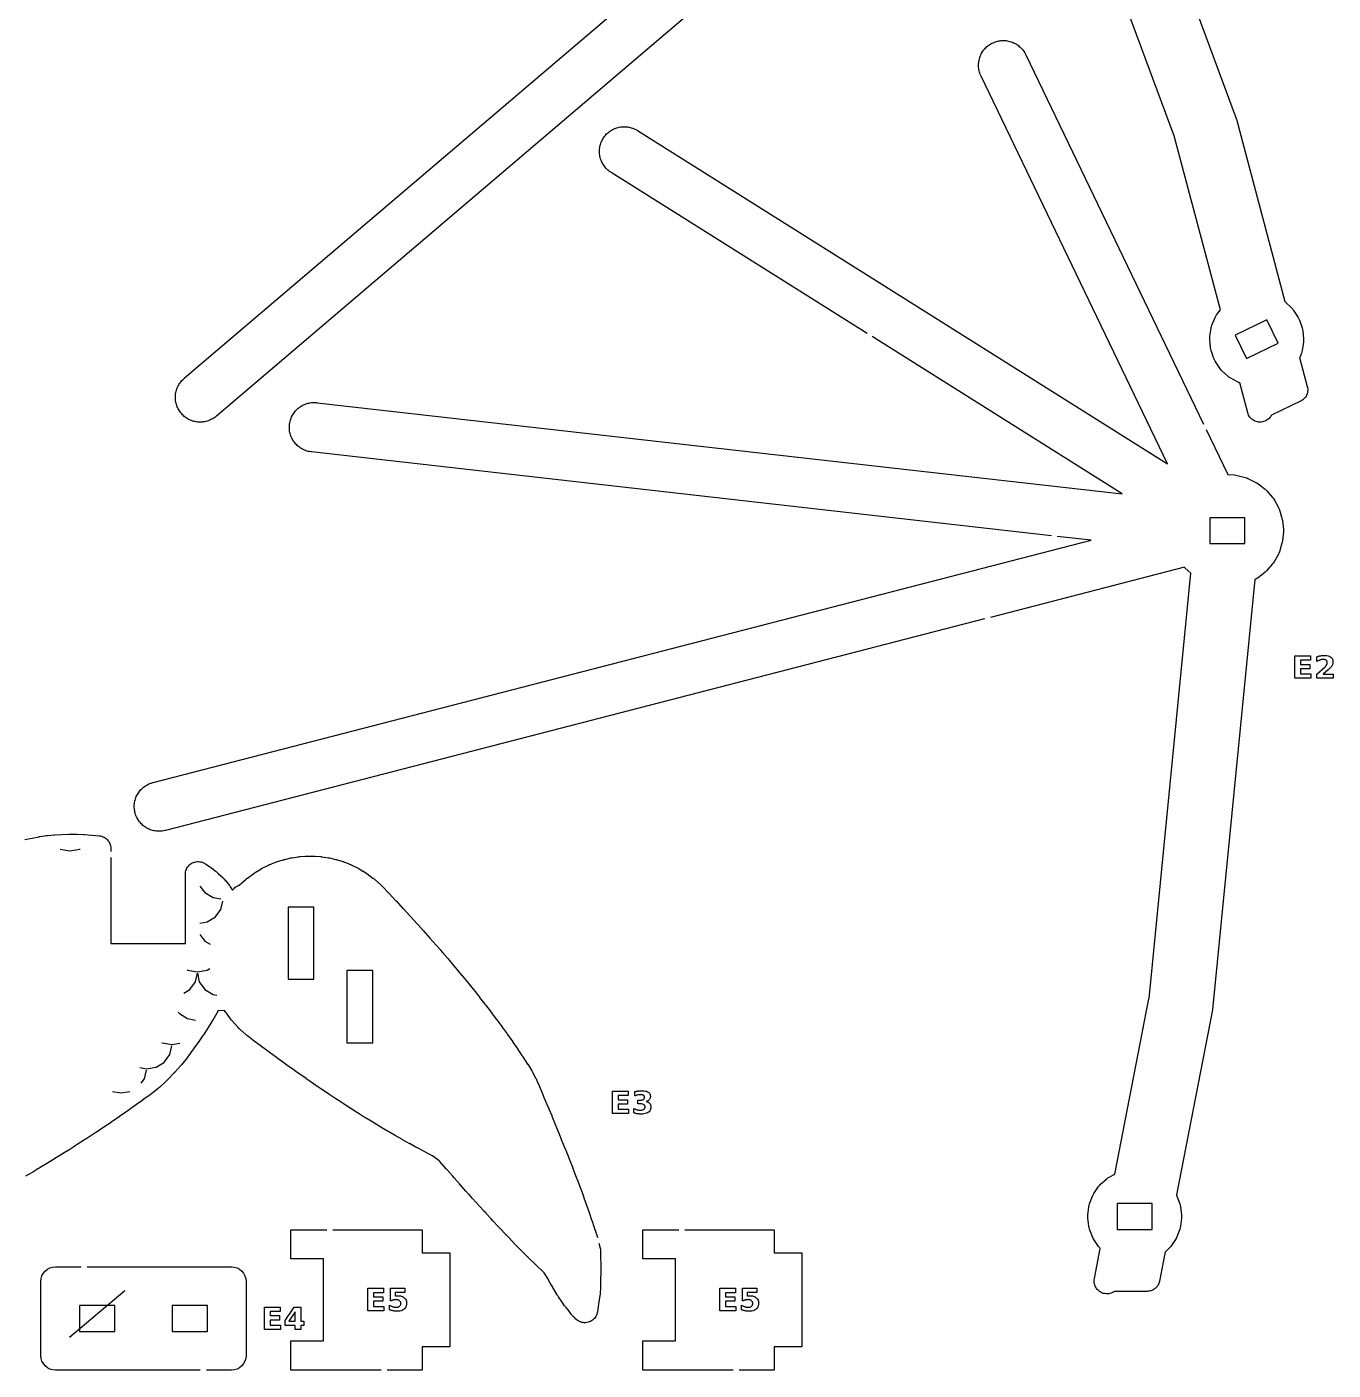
# Model space of a CAD drawing. Header units: millimetres. Extents: x 3 to 296, y -10 to 290.
# Drawn here: x 152.4 to 293.4, y 8.4 to 153.4 of the extents above; entities that cross this region are included whole.
import ezdxf

# ---------------------------------------------------------------- set-up
doc = ezdxf.new("R2010")
doc.units = ezdxf.units.MM
for name, color, linetype in [('CUT', 1, 'CONTINUOUS'), ('ENGRAVE', 5, 'CONTINUOUS'), ('SCORE', 7, 'CONTINUOUS')]:
    doc.layers.add(name, color=color, linetype=linetype)

msp = doc.modelspace()

# ---------------------------------------------------------------- linework, layer by layer
at = {"layer": 'CUT', "color": 1}
for points in [[(266.7901, 187.14), (282.8638, 143.7656), (282.8844, 143.7056), (282.964, 143.4551), (282.9817, 143.3941), (288.2105, 123.7321), (288.2136, 123.7222), (288.2208, 123.7148), (288.9584, 123.0198), (289.0706, 122.9005), (289.1676, 122.7685), (289.6527, 122.0174), (289.7331, 121.8747), (289.7957, 121.7233), (290.087, 120.8779), (290.1309, 120.7201), (290.1554, 120.5581), (290.2359, 119.6676), (290.2408, 119.5039), (290.2259, 119.3407), (290.0909, 118.4568), (290.0564, 118.2967), (290.0029, 118.1419), (289.8191, 117.6988), (289.8169, 117.6926), (289.8183, 117.6861), (290.646, 114.5736), (290.6739, 114.4431), (290.6891, 114.3086), (290.6909, 114.1733), (290.6795, 114.0385), (290.6549, 113.9055), (290.6173, 113.7755), (290.5671, 113.6498), (290.5048, 113.5297), (290.4311, 113.4163), (290.3465, 113.3107), (290.2519, 113.2139), (290.1483, 113.1269), (290.0367, 113.0504), (289.9197, 112.9863), (286.7608, 111.4501), (286.7544, 111.4466), (286.6884, 111.334), (286.6074, 111.2229), (286.5156, 111.1204), (286.4141, 111.0276), (286.3038, 110.9454), (286.1859, 110.8747), (286.0615, 110.816), (285.9318, 110.7701), (285.7982, 110.7374), (285.662, 110.7182), (285.5246, 110.7127), (285.3873, 110.721), (285.2515, 110.7429), (285.1186, 110.7783), (284.9898, 110.8267), (284.8666, 110.8878), (284.7501, 110.961), (284.6415, 111.0453), (284.5418, 111.1401), (284.4522, 111.2444), (284.3733, 111.3572), (284.3062, 111.4772), (284.2514, 111.6033), (284.21, 111.7325), (283.3579, 114.9368), (283.266, 114.9672), (283.2669, 114.9699), (283.2367, 114.9803), (283.0895, 115.0521), (282.3109, 115.4918), (282.1734, 115.5808), (282.0476, 115.6857), (281.3968, 116.2989), (281.2846, 116.4183), (281.1876, 116.5502), (280.7025, 117.3014), (280.6221, 117.4441), (280.5595, 117.5954), (280.2682, 118.4409), (280.2243, 118.5987), (280.1997, 118.7606), (280.1192, 119.6512), (280.1144, 119.8149), (280.1293, 119.978), (280.2643, 120.862), (280.2987, 121.0221), (280.3522, 121.1769), (280.6948, 122.0028), (280.7666, 122.1501), (280.8556, 122.2876), (281.2578, 122.8337), (276.3074, 141.4492), (276.2898, 141.5046), (260.2723, 184.7276)], [(242.4178, 170.5633), (172.8731, 111.3692), (172.8221, 111.3279), (172.6936, 111.229), (172.5858, 111.1541), (172.4745, 111.0847), (172.3599, 111.0208), (172.2424, 110.9626), (172.1221, 110.9102), (171.9994, 110.8638), (171.8745, 110.8235), (171.748, 110.7894), (171.6197, 110.7614), (171.4904, 110.7399), (171.36, 110.7247), (171.2292, 110.7159), (171.098, 110.7135), (170.9669, 110.7176), (170.8361, 110.7281), (170.7061, 110.745), (170.5769, 110.7683), (170.4492, 110.7979), (170.3229, 110.8337), (170.1987, 110.8757), (170.0765, 110.9237), (169.957, 110.9777), (169.8402, 111.0374), (169.7265, 111.1028), (169.6161, 111.1738), (169.5094, 111.25), (169.4065, 111.3314), (169.3078, 111.4177), (169.2133, 111.5088), (169.1235, 111.6044), (169.0385, 111.7043), (168.9585, 111.8082), (168.8836, 111.916), (168.8142, 112.0272), (168.7503, 112.1419), (168.6921, 112.2594), (168.6397, 112.3797), (168.5933, 112.5023), (168.553, 112.6272), (168.5188, 112.7538), (168.4909, 112.8821), (168.4694, 113.0114), (168.4542, 113.1418), (168.4454, 113.2726), (168.443, 113.4038), (168.4471, 113.5349), (168.4576, 113.6657), (168.4745, 113.7957), (168.4978, 113.9249), (168.5274, 114.0526), (168.5632, 114.1789), (168.6052, 114.3031), (168.6532, 114.4252), (168.7071, 114.5447), (168.7669, 114.6616), (168.8323, 114.7752), (168.9033, 114.8857), (168.9794, 114.9924), (169.0609, 115.0953), (169.1472, 115.194), (169.2383, 115.2885), (169.3565, 115.3995), (169.4054, 115.4433), (249.0463, 183.2309)], [(243.1107, 120.2851), (215.5027, 137.6388), (215.448, 137.675), (215.3151, 137.768), (215.2114, 137.8484), (215.1118, 137.9337), (215.0164, 138.0239), (214.9257, 138.1185), (214.8396, 138.2176), (214.7586, 138.3207), (214.6827, 138.4278), (214.6122, 138.5383), (214.5471, 138.6523), (214.4878, 138.7692), (214.4342, 138.889), (214.3866, 139.0112), (214.345, 139.1357), (214.3096, 139.2619), (214.2804, 139.3899), (214.2576, 139.519), (214.2411, 139.6492), (214.231, 139.7799), (214.2273, 139.9111), (214.2301, 140.0422), (214.2393, 140.1731), (214.255, 140.3033), (214.277, 140.4327), (214.3053, 140.5607), (214.3398, 140.6873), (214.3806, 140.8119), (214.4274, 140.9346), (214.4801, 141.0546), (214.5387, 141.172), (214.603, 141.2863), (214.6728, 141.3975), (214.748, 141.5049), (214.8284, 141.6086), (214.9137, 141.7082), (215.0039, 141.8036), (215.0985, 141.8943), (215.1976, 141.9804), (215.3007, 142.0614), (215.4078, 142.1373), (215.5183, 142.2078), (215.6323, 142.2729), (215.7492, 142.3322), (215.869, 142.3858), (215.9912, 142.4334), (216.1157, 142.475), (216.2419, 142.5104), (216.3699, 142.5396), (216.499, 142.5624), (216.6292, 142.5789), (216.7599, 142.589), (216.8911, 142.5927), (217.0222, 142.5899), (217.1531, 142.5807), (217.2833, 142.565), (217.4127, 142.543), (217.5407, 142.5147), (217.6673, 142.4802), (217.7919, 142.4394), (217.9146, 142.3926), (218.0346, 142.3399), (218.152, 142.2813), (218.2934, 142.2018), (218.3498, 142.1683), (275.5611, 106.2069), (255.4233, 148.0316), (255.3962, 148.0914), (255.3332, 148.2408), (255.2881, 148.3641), (255.2492, 148.4893), (255.2164, 148.6164), (255.1899, 148.7448), (255.1698, 148.8745), (255.156, 149.0049), (255.1487, 149.1359), (255.1477, 149.267), (255.1533, 149.3982), (255.1652, 149.5287), (255.1836, 149.6587), (255.2083, 149.7874), (255.2393, 149.915), (255.2765, 150.0407), (255.3198, 150.1646), (255.3691, 150.2861), (255.4244, 150.4051), (255.4854, 150.5212), (255.5521, 150.6342), (255.6242, 150.7437), (255.7017, 150.8497), (255.7841, 150.9516), (255.8716, 151.0495), (255.9637, 151.1428), (256.0603, 151.2316), (256.1611, 151.3155), (256.266, 151.3944), (256.3745, 151.468), (256.4866, 151.5363), (256.6018, 151.5989), (256.72, 151.6558), (256.8408, 151.7068), (256.9641, 151.7519), (257.0893, 151.7908), (257.2164, 151.8236), (257.3448, 151.8501), (257.4745, 151.8702), (257.6049, 151.884), (257.7359, 151.8913), (257.867, 151.8923), (257.9982, 151.8867), (258.1287, 151.8748), (258.2587, 151.8564), (258.3874, 151.8317), (258.515, 151.8007), (258.6407, 151.7635), (258.7646, 151.7202), (258.8861, 151.6709), (259.0051, 151.6156), (259.1212, 151.5546), (259.2342, 151.4879), (259.3437, 151.4158), (259.4497, 151.3383), (259.5516, 151.2559), (259.6495, 151.1684), (259.7428, 151.0763), (259.8316, 150.9797), (259.9155, 150.8789), (259.9944, 150.774), (260.068, 150.6655), (260.1363, 150.5534), (260.2137, 150.411), (260.2436, 150.3525), (279.4315, 110.5009)], [(263.0105, 98.4577), (183.1499, 107.4985), (183.0849, 107.5075), (182.9248, 107.5336), (182.7965, 107.5611), (182.6698, 107.5948), (182.5448, 107.6347), (182.422, 107.6807), (182.3014, 107.7327), (182.1838, 107.7904), (182.0689, 107.854), (181.9575, 107.923), (181.8494, 107.9975), (181.7452, 108.0771), (181.645, 108.1619), (181.5491, 108.2513), (181.4577, 108.3455), (181.3711, 108.4439), (181.2893, 108.5466), (181.2127, 108.653), (181.1414, 108.7632), (181.0756, 108.8766), (181.0155, 108.9932), (180.9611, 109.1126), (180.9127, 109.2345), (180.8703, 109.3586), (180.834, 109.4848), (180.804, 109.6124), (180.7803, 109.7415), (180.763, 109.8714), (180.752, 110.0022), (180.7475, 110.1333), (180.7494, 110.2645), (180.7577, 110.3953), (180.7725, 110.5258), (180.7936, 110.6552), (180.8211, 110.7835), (180.8548, 110.9102), (180.8947, 111.0352), (180.9407, 111.158), (180.9927, 111.2786), (181.0504, 111.3962), (181.114, 111.5111), (181.183, 111.6225), (181.2575, 111.7306), (181.3371, 111.8348), (181.4219, 111.935), (181.5113, 112.0309), (181.6055, 112.1223), (181.7039, 112.2089), (181.8066, 112.2907), (181.913, 112.3673), (182.0232, 112.4386), (182.1366, 112.5044), (182.2532, 112.5645), (182.3726, 112.6189), (182.4945, 112.6673), (182.6186, 112.7097), (182.7448, 112.746), (182.8724, 112.776), (183.0015, 112.7997), (183.1314, 112.817), (183.2622, 112.828), (183.3933, 112.8325), (183.5245, 112.8306), (183.6863, 112.8203), (183.7517, 112.8145), (270.6456, 102.9775), (243.661, 119.9392)], [(279.7134, 109.9152), (282.0564, 105.0491), (282.7822, 105.0123), (282.9189, 104.9984), (283.0535, 104.9708), (283.9765, 104.7318), (284.1076, 104.6906), (284.2338, 104.6365), (285.0898, 104.2166), (285.21, 104.1499), (285.3227, 104.0714), (286.0767, 103.4878), (286.1809, 103.3983), (286.2756, 103.2987), (286.8966, 102.5753), (286.9807, 102.4667), (287.0534, 102.3501), (287.5161, 101.5165), (287.5766, 101.3931), (287.6243, 101.2643), (287.9097, 100.3546), (287.9442, 100.2216), (287.965, 100.0858), (288.0614, 99.1372), (288.0684, 99), (288.0614, 98.8628), (287.965, 97.9142), (287.9442, 97.7784), (287.9097, 97.6454), (287.6243, 96.7357), (287.5766, 96.6069), (287.5161, 96.4835), (287.0534, 95.6499), (286.9807, 95.5333), (286.8966, 95.4247), (286.2756, 94.7013), (286.1809, 94.6017), (286.0767, 94.5122), (285.3227, 93.9286), (285.21, 93.8501), (285.0898, 93.7834), (284.9747, 93.7269), (280.4613, 47.6908), (280.4536, 47.6277), (280.4156, 47.3677), (280.4049, 47.3051), (276.5086, 27.3363), (276.5071, 27.3261), (276.5103, 27.3162), (276.8697, 26.3686), (276.9184, 26.2123), (276.9479, 26.0512), (277.0557, 25.1635), (277.0656, 25), (277.0557, 24.8365), (276.9479, 23.9488), (276.9184, 23.7877), (276.8697, 23.6314), (276.5526, 22.7953), (276.4854, 22.6459), (276.4006, 22.5057), (275.8927, 21.7698), (275.7916, 21.6409), (275.6758, 21.5251), (275.3168, 21.207), (275.312, 21.2024), (275.3105, 21.196), (274.6937, 18.0349), (274.6617, 17.9053), (274.6165, 17.7778), (274.5591, 17.6553), (274.4898, 17.539), (274.4095, 17.4301), (274.3188, 17.3297), (274.2188, 17.2386), (274.1102, 17.1578), (273.9943, 17.0881), (273.872, 17.0301), (273.7447, 16.9844), (273.6135, 16.9515), (273.4796, 16.9316), (273.3463, 16.925), (269.8338, 16.925), (269.8265, 16.9246), (269.7179, 16.8522), (269.5964, 16.7877), (269.4691, 16.7357), (269.3372, 16.6966), (269.2021, 16.671), (269.065, 16.6589), (268.9275, 16.6606), (268.7908, 16.676), (268.6564, 16.705), (268.5255, 16.7473), (268.3995, 16.8025), (268.2796, 16.8699), (268.1671, 16.949), (268.063, 17.039), (267.9685, 17.1389), (267.8844, 17.2477), (267.8116, 17.3644), (267.7508, 17.4878), (267.7026, 17.6166), (267.6676, 17.7496), (267.646, 17.8855), (267.6381, 18.0228), (267.644, 18.1602), (267.6633, 18.2945), (268.2982, 21.5487), (268.2289, 21.6162), (268.231, 21.6183), (268.2084, 21.6409), (268.1073, 21.7698), (267.5994, 22.5057), (267.5146, 22.6459), (267.4474, 22.7953), (267.1303, 23.6314), (267.0816, 23.7877), (267.0521, 23.9488), (266.9443, 24.8365), (266.9344, 25), (266.9443, 25.1635), (267.0521, 26.0512), (267.0816, 26.2123), (267.1303, 26.3686), (267.4474, 27.2047), (267.5146, 27.3541), (267.5994, 27.4943), (268.1073, 28.2302), (268.2084, 28.3591), (268.3242, 28.4749), (268.9935, 29.0679), (269.1224, 29.1689), (269.2626, 29.2536), (269.8631, 29.5688), (273.5521, 48.4749), (273.5605, 48.5324), (278.0581, 94.4078), (277.4706, 94.9663), (277.3986, 95.0401), (277.3919, 95.0482), (256.4366, 89.6403)], [(255.8072, 89.4779), (167.3784, 66.6576), (167.3145, 66.6428), (167.1557, 66.61), (167.026, 66.5898), (166.8956, 66.576), (166.7646, 66.5687), (166.6335, 66.5677), (166.5023, 66.5732), (166.3718, 66.5852), (166.2418, 66.6035), (166.113, 66.6282), (165.9855, 66.6591), (165.8598, 66.6963), (165.7359, 66.7396), (165.6144, 66.789), (165.4953, 66.8442), (165.3793, 66.9052), (165.2662, 66.9719), (165.1567, 67.0439), (165.0507, 67.1214), (164.9488, 67.2038), (164.8509, 67.2913), (164.7575, 67.3833), (164.6687, 67.48), (164.5848, 67.5807), (164.5058, 67.6856), (164.4322, 67.7941), (164.364, 67.9062), (164.3013, 68.0213), (164.2444, 68.1396), (164.1933, 68.2604), (164.1482, 68.3836), (164.1093, 68.5088), (164.0765, 68.6359), (164.05, 68.7643), (164.0298, 68.894), (164.016, 69.0244), (164.0087, 69.1554), (164.0077, 69.2865), (164.0132, 69.4177), (164.0252, 69.5482), (164.0435, 69.6782), (164.0682, 69.807), (164.0991, 69.9345), (164.1363, 70.0602), (164.1796, 70.1841), (164.229, 70.3056), (164.2842, 70.4247), (164.3452, 70.5407), (164.4119, 70.6538), (164.4839, 70.7633), (164.5614, 70.8693), (164.6438, 70.9712), (164.7313, 71.0691), (164.8233, 71.1625), (164.92, 71.2513), (165.0207, 71.3352), (165.1256, 71.4142), (165.2341, 71.4878), (165.3462, 71.556), (165.4613, 71.6187), (165.5796, 71.6756), (165.7004, 71.7267), (165.8236, 71.7718), (165.9784, 71.8199), (166.0416, 71.8379), (267.308, 97.9712), (263.6563, 98.3846)], [(152.1755, 65.6717), (152.9847, 65.833), (153.7435, 65.9838), (153.7726, 65.9892), (153.8017, 65.9944), (153.8308, 65.9992), (154.5389, 66.1076), (154.5734, 66.1125), (154.608, 66.1169), (154.6426, 66.1208), (155.3423, 66.1909), (155.3771, 66.194), (155.412, 66.1965), (155.4468, 66.1987), (156.1853, 66.2339), (156.1969, 66.2344), (156.9622, 66.2643), (156.9864, 66.265), (157.0105, 66.2655), (157.0346, 66.2658), (157.7479, 66.2679), (157.7838, 66.2675), (157.8197, 66.2666), (157.8556, 66.2653), (158.5726, 66.2288), (158.5942, 66.2275), (158.6158, 66.2261), (158.6373, 66.2245), (159.3952, 66.1613), (159.4028, 66.1607), (159.4105, 66.16), (159.4181, 66.1593), (160.2014, 66.0849), (160.2073, 66.0843), (160.2379, 66.0813), (160.3695, 66.0617), (160.5002, 66.0288), (160.6272, 65.9833), (160.7491, 65.9255), (160.8647, 65.8561), (160.973, 65.7757), (161.0728, 65.6851), (161.1633, 65.5851), (161.2436, 65.4768), (161.3129, 65.3611), (161.3706, 65.2391), (161.416, 65.1122), (161.4487, 64.9813), (161.4685, 64.8479), (161.475, 64.7151), (161.475, 64.3932)], [(161.475, 63.7432), (161.475, 54.475), (169.525, 54.475), (169.525, 61.9256), (169.5318, 62.0613), (169.5524, 62.1974), (169.5865, 62.3308), (169.6338, 62.4602), (169.6938, 62.5841), (169.7659, 62.7014), (169.8494, 62.8109), (169.9434, 62.9116), (170.047, 63.0023), (170.1591, 63.0822), (170.2787, 63.1505), (170.4045, 63.2065), (170.5352, 63.2496), (170.6697, 63.2794), (170.8064, 63.2957), (170.9441, 63.2982), (171.0813, 63.2869), (171.2167, 63.2619), (171.349, 63.2235), (171.4767, 63.1721), (171.597, 63.109), (171.6328, 63.0879), (171.66, 63.0714), (171.6869, 63.0547), (171.7137, 63.0376), (172.1798, 62.7319), (172.2217, 62.7032), (172.2631, 62.6738), (172.3039, 62.6436), (172.7533, 62.2974), (172.787, 62.2706), (172.8203, 62.2432), (172.8531, 62.2153), (173.0241, 62.0651), (173.0416, 62.0495), (173.0589, 62.0337), (173.076, 62.0178), (173.5948, 61.5288), (173.6478, 61.476), (173.6993, 61.4217), (173.7494, 61.3659), (173.8356, 61.2641), (173.8504, 61.2463), (173.8651, 61.2284), (173.8796, 61.2103), (174.2707, 60.7149), (174.307, 60.6667), (174.3422, 60.6177), (174.3763, 60.568), (174.6097, 60.2101), (174.7419, 60.356), (174.7886, 60.4049), (174.8136, 60.4299), (174.9155, 60.5217), (175.0277, 60.6038), (175.1476, 60.6742), (175.2722, 60.7314), (175.3043, 60.7441), (175.3146, 60.7482), (175.3625, 60.7668), (175.371, 60.7732), (175.3829, 60.7834), (176.0705, 61.398), (176.12, 61.4402), (176.1705, 61.4811), (176.222, 61.5208), (176.9008, 62.018), (176.9393, 62.0452), (176.9782, 62.0716), (177.0177, 62.0975), (177.2585, 62.249), (177.2745, 62.2589), (177.2905, 62.2687), (177.3066, 62.2784), (177.7017, 62.5118), (177.7438, 62.5357), (177.7863, 62.5587), (177.8292, 62.581), (178.5031, 62.9161), (178.5475, 62.9371), (178.5922, 62.9573), (178.6373, 62.9767), (178.8518, 63.0644), (178.8604, 63.0678), (178.869, 63.0713), (178.8776, 63.0747), (179.3066, 63.2431), (179.3526, 63.2602), (179.3989, 63.2764), (179.4455, 63.2918), (180.1074, 63.497), (180.1564, 63.5112), (180.2056, 63.5244), (180.2551, 63.5367), (180.9122, 63.6867), (180.9616, 63.697), (181.0112, 63.7064), (181.061, 63.7148), (181.7176, 63.8133), (181.7671, 63.8198), (181.8166, 63.8253), (181.8663, 63.8299), (182.4684, 63.8747), (182.5235, 63.8788), (182.5727, 63.8815), (182.6219, 63.8833), (182.6711, 63.8842), (183.3289, 63.8842), (183.3781, 63.8833), (183.4273, 63.8815), (183.4765, 63.8788), (183.53, 63.8749), (184.1337, 63.8299), (184.1834, 63.8253), (184.2329, 63.8198), (184.2824, 63.8133), (184.939, 63.7148), (184.9888, 63.7064), (185.0384, 63.697), (185.0878, 63.6867), (185.7449, 63.5367), (185.7944, 63.5244), (185.8436, 63.5112), (185.8926, 63.497), (186.5545, 63.2918), (186.6011, 63.2764), (186.6474, 63.2602), (186.6934, 63.2431), (187.1224, 63.0747), (187.131, 63.0713), (187.1396, 63.0678), (187.1482, 63.0644), (187.3627, 62.9767), (187.4078, 62.9573), (187.4525, 62.9371), (187.4969, 62.9161), (188.1708, 62.581), (188.2137, 62.5587), (188.2562, 62.5357), (188.2983, 62.5118), (188.6934, 62.2784), (188.7095, 62.2687), (188.7255, 62.2589), (188.7415, 62.249), (188.9823, 62.0975), (189.0218, 62.0716), (189.0607, 62.0452), (189.0992, 62.018), (189.7734, 61.5241), (189.826, 61.4836), (189.8775, 61.4418), (189.928, 61.3986), (190.6114, 60.7852), (190.6379, 60.7608), (190.664, 60.736), (190.6898, 60.7109), (190.7326, 60.6681), (190.743, 60.6576), (190.7533, 60.6471), (190.7636, 60.6364), (191.4478, 59.9213), (191.4543, 59.9145), (191.5124, 59.8528), (192.2488, 59.0742), (192.2542, 59.0685), (192.2698, 59.0518), (193.0167, 58.2513), (193.049, 58.2167), (193.055, 58.2102), (193.7536, 57.4517), (193.849, 57.3483), (193.8554, 57.3413), (194.4834, 56.6509), (194.6497, 56.4682), (194.6557, 56.4616), (195.2049, 55.8502), (195.4504, 55.5769), (195.456, 55.5706), (195.9175, 55.0503), (196.2511, 54.6737), (196.2563, 54.6678), (196.6218, 54.2504), (196.6227, 54.2494), (197.0519, 53.7582), (197.0566, 53.7527), (197.3178, 53.4505), (197.3191, 53.449), (197.8526, 52.8297), (197.857, 52.8247), (198.0053, 52.6507), (198.0072, 52.6485), (198.6554, 51.8853), (198.6572, 51.8831), (198.6801, 51.856), (198.6868, 51.848), (199.3497, 51.0517), (199.3529, 51.0478), (199.4542, 50.9251), (199.458, 50.9205), (200.0059, 50.2512), (200.009, 50.2473), (200.2551, 49.9445), (200.2583, 49.9404), (200.6525, 49.4514), (200.6561, 49.4469), (201.0559, 48.9464), (201.0587, 48.9429), (201.2898, 48.6516), (201.2939, 48.6464), (201.8567, 47.9296), (201.8591, 47.9266), (201.9156, 47.8541), (201.9221, 47.8458), (202.5275, 47.0575), (202.5338, 47.0492), (202.54, 47.0411), (202.5461, 47.0329), (202.6575, 46.8831), (203.1284, 46.2545), (203.1333, 46.2479), (203.1382, 46.2413), (203.1431, 46.2346), (203.4591, 45.8018), (203.715, 45.4526), (203.7213, 45.444), (204.2599, 44.6966), (204.2609, 44.6953), (204.2943, 44.6487), (204.298, 44.6435), (204.858, 43.8566), (204.8644, 43.8475), (204.8708, 43.8383), (204.8772, 43.8292), (205.058, 43.5658), (205.4111, 43.0571), (205.418, 43.0472), (205.4248, 43.0371), (205.4316, 43.027), (205.8585, 42.3876), (205.9459, 42.258), (205.9534, 42.2469), (205.9609, 42.2355), (205.9683, 42.2242), (206.4671, 41.4522), (206.4722, 41.4442), (206.4773, 41.4362), (206.4823, 41.4282), (206.6624, 41.1408), (206.9382, 40.7019), (206.9644, 40.6585), (206.9897, 40.6146), (207.0142, 40.5702), (207.3627, 39.9096), (207.3888, 39.8574), (207.4137, 39.8046), (207.4375, 39.7513), (207.4677, 39.6796), (207.4692, 39.676), (207.7366, 39.035), (208.0771, 38.2299), (208.2686, 37.7781), (208.416, 37.4292), (208.7513, 36.6356), (209.0675, 35.8979), (209.069, 35.8944), (209.0904, 35.8439), (209.0947, 35.8337), (209.0989, 35.8237), (209.103, 35.8136), (209.4208, 35.0309), (209.745, 34.2374), (209.7488, 34.228), (209.8686, 33.9283), (209.8697, 33.9255), (210.0642, 33.4358), (210.3887, 32.6338), (210.3911, 32.6278), (210.6672, 31.9661), (210.6693, 31.961), (210.717, 31.8452), (210.7217, 31.8336), (210.7263, 31.8221), (210.7309, 31.8106), (211.0363, 31.0289), (211.0369, 31.0272), (211.3415, 30.2445), (211.3461, 30.2325), (211.3507, 30.2205), (211.3551, 30.2085), (211.4687, 29.8991), (211.4705, 29.8944), (211.6367, 29.4363), (211.6409, 29.425), (211.9462, 28.6325), (211.9484, 28.6267), (212.2546, 27.8553), (212.262, 27.8361), (212.2694, 27.8169), (212.2765, 27.7975), (212.5522, 27.0354), (212.5559, 27.0251), (212.8345, 26.2347), (212.8369, 26.2279), (212.8392, 26.2212), (212.8415, 26.2144), (213.0675, 25.5506), (213.071, 25.5401), (213.1069, 25.4317), (213.1098, 25.4232), (213.3845, 24.6326), (213.3873, 24.6243), (213.6581, 23.8279), (213.6595, 23.824), (213.8679, 23.2048), (213.8701, 23.1982), (213.8723, 23.1916), (213.8744, 23.185), (213.9131, 23.0661), (213.9224, 23.0363), (213.9314, 23.0063), (213.94, 22.9763), (214.0027, 22.7474)], [(214.1724, 22.1199), (214.3031, 21.5991), (214.3153, 21.5457), (214.3212, 21.5174), (214.3393, 21.4076), (214.3484, 21.2967), (214.3496, 21.268), (214.3507, 21.2136), (214.3507, 20.6247), (214.3509, 20.6095), (214.3513, 20.5943), (214.3518, 20.579), (214.3879, 19.8546), (214.3892, 19.8194), (214.3901, 19.7841), (214.3904, 19.7488), (214.3884, 19.058), (214.3876, 19.0177), (214.3863, 18.9774), (214.3844, 18.9372), (214.3392, 18.2237), (214.3383, 18.2062), (214.3377, 18.1886), (214.3374, 18.1711), (214.3331, 17.438), (214.3326, 17.4114), (214.332, 17.3848), (214.331, 17.3582), (214.301, 16.702), (214.2957, 16.6292), (214.2884, 16.5566), (214.2791, 16.4841), (214.172, 15.7984), (214.1704, 15.7879), (214.0645, 15.0237), (214.061, 15.0002), (214.0573, 14.9767), (214.0534, 14.9532), (214.0101, 14.7054), (213.997, 14.6403), (213.9898, 14.6088), (213.9536, 14.4791), (213.9039, 14.3518), (213.8419, 14.2301), (213.7681, 14.1152), (213.6833, 14.0082), (213.5882, 13.9101), (213.4839, 13.8219), (213.3714, 13.7445), (213.2518, 13.6786), (213.1262, 13.6249), (212.9959, 13.584), (212.8622, 13.5562), (212.7264, 13.5418), (212.5898, 13.5409), (212.4538, 13.5536), (212.3197, 13.5797), (212.1889, 13.619), (212.0627, 13.671), (211.9422, 13.7354), (211.8287, 13.8113), (211.7247, 13.897), (211.7008, 13.9187), (211.6528, 13.9647), (211.5195, 14.0988), (211.489, 14.1275), (211.462, 14.1511), (211.4087, 14.2006), (211.3813, 14.2273), (211.283, 14.3346), (211.2587, 14.3641), (211.2141, 14.4216), (210.8497, 14.918), (210.8322, 14.9408), (210.8141, 14.9631), (210.7956, 14.985), (210.6278, 15.1736), (210.572, 15.2406), (210.5184, 15.3093), (210.4671, 15.3799), (210.2177, 15.7471), (210.2132, 15.7537), (210.2086, 15.7603), (210.204, 15.7668), (209.7879, 16.3463), (209.7551, 16.3941), (209.7234, 16.4426), (209.6928, 16.4918), (209.6537, 16.5575), (209.6511, 16.5619), (209.1851, 17.3533), (209.1797, 17.3624), (208.9711, 17.7033), (208.9475, 17.7432), (208.9246, 17.7837), (208.9024, 17.8247), (208.7418, 18.1333), (208.7312, 18.1529), (208.7202, 18.1722), (208.7089, 18.1914), (208.2565, 18.9253), (208.2484, 18.9378), (208.2383, 18.9515), (208.227, 18.9644), (208.2167, 18.9748), (208.1533, 19.0359), (208.1476, 19.0414), (207.4036, 19.7413), (207.3988, 19.7457), (207.3673, 19.7748), (207.3549, 19.7864), (207.3423, 19.7983), (207.3297, 19.8103), (206.5781, 20.5401), (206.561, 20.5565), (206.5519, 20.5652), (206.5418, 20.5751), (206.5317, 20.5851), (205.7742, 21.3415), (205.7587, 21.3568), (205.7507, 21.3647), (205.7418, 21.3737), (205.733, 21.3827), (204.9909, 22.1425), (204.9853, 22.1482), (204.9623, 22.1711), (204.952, 22.1816), (204.9411, 22.1928), (204.9302, 22.204), (204.2271, 22.9399), (204.2184, 22.9489), (204.1657, 23.002), (204.1529, 23.0151), (204.1395, 23.0289), (204.1262, 23.0429), (203.4714, 23.7411), (203.4637, 23.7492), (203.3632, 23.8527), (203.3516, 23.8648), (203.3398, 23.8772), (203.3281, 23.8897), (202.7257, 24.5422), (202.7189, 24.5495), (202.5608, 24.7154), (202.5505, 24.7263), (202.54, 24.7376), (202.5296, 24.7488), (201.9884, 25.3432), (201.9823, 25.3498), (201.7587, 25.5883), (201.7495, 25.5982), (201.7402, 25.6083), (201.731, 25.6185), (201.258, 26.1441), (201.2525, 26.1501), (200.9569, 26.4701), (200.9487, 26.4791), (200.9404, 26.4882), (200.9322, 26.4974), (200.5337, 26.9449), (200.5287, 26.9504), (200.1553, 27.3597), (200.1479, 27.3679), (200.1405, 27.3762), (200.1332, 27.3845), (199.8145, 27.7456), (199.8101, 27.7506), (199.354, 28.2564), (199.3473, 28.2638), (199.3407, 28.2713), (199.334, 28.2788), (199.1048, 28.5407), (198.5526, 29.1595), (198.5467, 29.1661), (198.5408, 29.1729), (198.5348, 29.1796), (198.394, 29.3418), (197.7476, 30.0725), (197.7437, 30.0769), (197.6807, 30.1488), (197.679, 30.1507), (196.9905, 30.939), (196.9842, 30.9461), (196.9778, 30.9532), (196.9749, 30.9565), (196.9647, 30.9669), (196.9316, 30.9965), (196.9187, 31.0065), (196.1869, 31.5498), (196.1754, 31.558), (196.1429, 31.5784), (196.1305, 31.5851), (195.8473, 31.7326), (195.3744, 31.9781), (195.3651, 31.983), (194.5746, 32.4013), (194.5679, 32.4049), (194.5612, 32.4085), (194.5546, 32.4121), (194.3346, 32.5317), (193.7763, 32.8326), (193.7681, 32.8371), (193.7598, 32.8416), (193.7516, 32.8462), (192.9717, 33.2809), (192.9634, 33.2855), (192.8769, 33.3346), (192.1709, 33.7351), (192.1627, 33.7398), (191.478, 34.1347), (191.3746, 34.1944), (191.3662, 34.1993), (191.3579, 34.2042), (191.3496, 34.2091), (190.5705, 34.6741), (190.5612, 34.6797), (190.1406, 34.9353), (189.7663, 35.1633), (189.7608, 35.1667), (188.9686, 35.6545), (188.9605, 35.6596), (188.8396, 35.7352), (188.1689, 36.1535), (188.163, 36.1572), (188.157, 36.1609), (188.1511, 36.1647), (187.5699, 36.5356), (187.3682, 36.6639), (187.3594, 36.6695), (186.5612, 37.186), (186.5592, 37.1873), (186.3316, 37.3352), (186.3285, 37.3372), (185.7628, 37.7069), (185.7588, 37.7095), (185.1125, 38.1351), (185.109, 38.1375), (184.9656, 38.2325), (184.9583, 38.2375), (184.1634, 38.7722), (184.1579, 38.7759), (183.9232, 38.9355), (183.9193, 38.9381), (183.3602, 39.3211), (183.3575, 39.323), (182.7586, 39.7354), (182.7544, 39.7383), (182.56, 39.8733), (182.5571, 39.8753), (181.7651, 40.4284), (181.7568, 40.4342), (181.6101, 40.5384), (180.9627, 40.9985), (180.9563, 41.0031), (180.4908, 41.3381), (180.4892, 41.3392), (180.1572, 41.5788), (180.1561, 41.5796), (179.3874, 42.1356), (179.3825, 42.1392), (179.3594, 42.1561), (178.5615, 42.7349), (178.5558, 42.7391), (178.2842, 42.9384), (178.2825, 42.9396), (177.7612, 43.3233), (177.7553, 43.3276), (177.2035, 43.7385), (177.2016, 43.7399), (176.9603, 43.9202), (176.9549, 43.9243), (176.2126, 44.4848), (176.1681, 44.5199), (176.1244, 44.5559), (176.0815, 44.5929), (175.3886, 45.2148), (175.3621, 45.2392), (175.336, 45.264), (175.3102, 45.2891), (175.2891, 45.3102), (175.264, 45.336), (175.2392, 45.3621), (175.2148, 45.3886), (174.6014, 46.072), (174.5582, 46.1225), (174.5164, 46.174), (174.4759, 46.2266), (173.982, 46.9008), (173.9548, 46.9393), (173.9284, 46.9782), (173.9025, 47.0177), (173.7627, 47.2399), (173.7606, 47.243), (173.7569, 47.2428), (173.0553, 47.188), (173.0467, 47.1871), (173.0425, 47.1796), (172.9416, 46.9927), (172.9309, 46.9732), (172.92, 46.9538), (172.9089, 46.9344), (172.4726, 46.1866), (172.4627, 46.1698), (172.4526, 46.153), (172.4423, 46.1364), (172.2663, 45.854), (171.9738, 45.3806), (171.9651, 45.3668), (171.9564, 45.353), (171.9475, 45.3393), (171.4654, 44.6), (171.4526, 44.5803), (171.4431, 44.5658), (171.4332, 44.551), (171.4232, 44.5362), (170.9021, 43.7759), (170.8933, 43.7633), (170.8845, 43.7507), (170.8756, 43.7382), (170.6641, 43.4444), (170.3281, 42.9734), (170.3196, 42.9617), (170.3111, 42.95), (170.3026, 42.9384), (169.8632, 42.3498), (169.7328, 42.1737), (169.7233, 42.1611), (169.7137, 42.1484), (169.704, 42.1359), (169.1199, 41.3848), (169.103, 41.3636), (169.0914, 41.3493), (169.0622, 41.3145), (169.0502, 41.3007), (169.033, 41.2813), (168.3971, 40.5774), (168.3796, 40.5584), (168.362, 40.5396), (168.3441, 40.5209), (168.2551, 40.4298), (167.6019, 39.7585), (167.5946, 39.7511), (167.5873, 39.7436), (167.5799, 39.7362), (167.4773, 39.634), (167.4603, 39.6174), (167.4431, 39.6009), (167.4258, 39.5845), (166.7597, 38.9667), (166.7433, 38.9518), (166.7269, 38.9371), (166.7103, 38.9224), (166.6781, 38.8944), (166.6579, 38.8773), (166.6375, 38.8603), (166.617, 38.8435), (165.8758, 38.2501), (165.8556, 38.2343), (165.8353, 38.2187), (165.8148, 38.2032), (165.7383, 38.1466), (165.7318, 38.1418), (165.7253, 38.1371), (165.7187, 38.1324), (165.0455, 37.6469), (164.6292, 37.3457), (164.6229, 37.3412), (164.6167, 37.3368), (164.6104, 37.3323), (164.2447, 37.0742), (163.4973, 36.5449), (163.4913, 36.5407), (163.4853, 36.5365), (163.4793, 36.5323), (163.4464, 36.5096), (162.6458, 35.9516), (162.3505, 35.7447), (162.3444, 35.7405), (162.3383, 35.7363), (162.3322, 35.732), (161.8445, 35.3983), (161.1851, 34.9452), (161.1746, 34.9381), (161.0448, 34.8507), (161.0415, 34.8485), (160.2426, 34.314), (159.9888, 34.1446), (159.978, 34.1374), (159.4416, 33.7867), (158.7646, 33.3436), (158.7546, 33.3372), (158.6425, 33.2652), (158.6402, 33.2637), (157.8419, 32.7538), (157.5117, 32.5422), (157.506, 32.5385), (157.5002, 32.5349), (157.4944, 32.5312), (157.0421, 32.2478), (156.2478, 31.748), (156.2396, 31.7429), (155.4401, 31.2479), (154.9451, 30.9417), (154.9358, 30.9361), (154.6409, 30.757), (154.6388, 30.7557), (153.841, 30.2733), (153.8387, 30.2719), (153.6214, 30.1411), (153.6121, 30.1356), (153.0387, 29.7966), (152.2644, 29.3395)], [(190.65, 8.425), (180.925, 8.425), (180.925, 11.575), (184.425, 11.575), (184.425, 20.425), (180.925, 20.425), (180.925, 23.575), (184.8, 23.575)], [(185.45, 23.575), (195.075, 23.575), (195.075, 21.075), (198.075, 21.075), (198.075, 10.925), (195.075, 10.925), (195.075, 8.425), (191.3, 8.425)], [(228.65, 8.425), (218.925, 8.425), (218.925, 11.575), (222.425, 11.575), (222.425, 20.425), (218.925, 20.425), (218.925, 23.575), (222.8, 23.575)], [(223.45, 23.575), (233.075, 23.575), (233.075, 21.075), (236.075, 21.075), (236.075, 10.925), (233.075, 10.925), (233.075, 8.425), (229.3, 8.425)], [(171.1368, 8.425), (155.4963, 8.425), (155.1927, 8.4549), (154.8971, 8.5446), (154.6248, 8.6901), (154.3861, 8.8861), (154.1901, 9.1248), (154.0446, 9.3971), (153.9549, 9.6927), (153.925, 9.9963), (153.925, 18.0037), (153.9549, 18.3073), (154.0446, 18.6029), (154.1901, 18.8752), (154.3861, 19.1139), (154.6248, 19.3099), (154.8971, 19.4554), (155.1927, 19.5451), (155.4963, 19.575), (158.2721, 19.575)], [(158.9221, 19.575), (174.5037, 19.575), (174.8073, 19.5451), (175.1029, 19.4554), (175.3752, 19.3099), (175.6139, 19.1139), (175.8099, 18.8752), (175.9554, 18.6029), (176.0451, 18.3073), (176.075, 18.0037), (176.075, 9.9963), (176.0451, 9.6927), (175.9554, 9.3971), (175.8099, 9.1248), (175.6139, 8.8861), (175.3752, 8.6901), (175.1029, 8.5446), (174.8073, 8.4549), (174.5037, 8.425), (171.7868, 8.425)]]:
    msp.add_lwpolyline(points, dxfattribs=at)
for points in [[(284.0835, 117.5761), (287.4918, 119.2336), (286.2717, 121.7426), (282.8633, 120.0852), (284.0835, 117.5761)], [(280.105, 97.605), (283.895, 97.605), (283.895, 100.395), (280.105, 100.395), (280.105, 97.605)], [(180.605, 58.395), (180.605, 50.605), (183.395, 50.605), (183.395, 58.395), (180.605, 58.395)], [(186.9675, 51.5323), (186.9675, 43.7423), (189.7575, 43.7423), (189.7575, 51.5323), (186.9675, 51.5323)], [(270.105, 23.605), (273.895, 23.605), (273.895, 26.395), (270.105, 26.395), (270.105, 23.605)], [(158.105, 12.605), (161.895, 12.605), (161.895, 15.395), (158.105, 15.395), (158.105, 12.605)], [(168.105, 12.605), (171.895, 12.605), (171.895, 15.395), (168.105, 15.395), (168.105, 12.605)]]:
    msp.add_lwpolyline(points, close=True, dxfattribs=at)
at = {"layer": 'ENGRAVE', "color": 5}
for points in [[(293.4333, 83.5362), (293.4333, 83.0756), (291.6673, 83.0756), (291.6673, 83.5362), (292.5544, 84.3191), (292.5923, 84.3548), (292.6267, 84.3902), (292.6577, 84.4253), (292.6853, 84.4601), (292.7094, 84.4947), (292.7301, 84.529), (292.7476, 84.5635), (292.7618, 84.5983), (292.7729, 84.6336), (292.7808, 84.6694), (292.7855, 84.7056), (292.7871, 84.7423), (292.7839, 84.7974), (292.7744, 84.8488), (292.7584, 84.8965), (292.7361, 84.9405), (292.7074, 84.9808), (292.6724, 85.0173), (292.632, 85.0492), (292.5875, 85.0752), (292.5387, 85.0955), (292.4857, 85.1099), (292.4286, 85.1186), (292.3672, 85.1215), (292.3176, 85.1198), (292.2665, 85.1145), (292.2138, 85.1058), (292.1596, 85.0936), (292.1038, 85.078), (292.0466, 85.0588), (291.9878, 85.0362), (291.9277, 85.0103), (291.8663, 84.9809), (291.8035, 84.9482), (291.7393, 84.912), (291.6738, 84.8725), (291.6738, 85.4063), (291.7442, 85.4287), (291.8143, 85.4493), (291.8842, 85.468), (291.9538, 85.4848), (292.0231, 85.4998), (292.0921, 85.5129), (292.1608, 85.5241), (292.229, 85.5333), (292.2968, 85.5404), (292.3641, 85.5455), (292.431, 85.5485), (292.4974, 85.5496), (292.6374, 85.5442), (292.7666, 85.5282), (292.885, 85.5015), (292.9926, 85.4642), (293.0893, 85.4162), (293.1753, 85.3575), (293.2491, 85.2893), (293.3096, 85.2126), (293.3566, 85.1276), (293.3901, 85.0341), (293.4103, 84.9323), (293.417, 84.822), (293.4141, 84.7566), (293.4056, 84.6926), (293.3914, 84.6302), (293.3714, 84.5692), (293.3458, 84.5097), (293.3145, 84.4517), (293.274, 84.3913), (293.221, 84.3243), (293.1554, 84.2509), (293.0772, 84.1711), (292.9864, 84.0847), (292.8831, 83.9919), (292.3639, 83.5362), (293.4333, 83.5362)], [(290.9904, 85.5056), (290.9904, 85.032), (289.9259, 85.032), (289.9259, 84.5795), (290.9269, 84.5795), (290.9269, 84.1059), (289.9259, 84.1059), (289.9259, 83.5492), (291.0262, 83.5492), (291.0262, 83.0756), (289.2993, 83.0756), (289.2993, 85.5056), (290.9904, 85.5056)], [(217.3125, 38.533), (217.3125, 38.0594), (216.248, 38.0594), (216.248, 37.6069), (217.249, 37.6069), (217.249, 37.1333), (216.248, 37.1333), (216.248, 36.5766), (217.3483, 36.5766), (217.3483, 36.103), (215.6214, 36.103), (215.6214, 38.533), (217.3125, 38.533)], [(219.3571, 37.3895), (219.4292, 37.3605), (219.4948, 37.3263), (219.5537, 37.287), (219.6062, 37.2424), (219.652, 37.1927), (219.6911, 37.138), (219.723, 37.0785), (219.7479, 37.0143), (219.7656, 36.9453), (219.7762, 36.8716), (219.7798, 36.7931), (219.7721, 36.6775), (219.7491, 36.5715), (219.7106, 36.4751), (219.6568, 36.3884), (219.5876, 36.3113), (219.5031, 36.2438), (219.4038, 36.1863), (219.2904, 36.1393), (219.1629, 36.1028), (219.0213, 36.0767), (218.8656, 36.061), (218.6958, 36.0558), (218.6334, 36.0566), (218.5709, 36.0591), (218.5084, 36.0633), (218.4459, 36.0692), (218.3833, 36.0767), (218.3207, 36.0859), (218.2581, 36.0968), (218.1958, 36.1093), (218.1337, 36.1235), (218.0718, 36.1394), (218.0102, 36.157), (217.9487, 36.1762), (217.9487, 36.6596), (218.0073, 36.6315), (218.0657, 36.6058), (218.1239, 36.5825), (218.182, 36.5616), (218.24, 36.5431), (218.2979, 36.527), (218.3555, 36.5133), (218.4128, 36.5021), (218.4698, 36.4934), (218.5265, 36.4872), (218.5828, 36.4835), (218.6388, 36.4822), (218.7186, 36.4846), (218.7919, 36.4918), (218.8588, 36.5038), (218.9192, 36.5206), (218.9731, 36.5421), (219.0205, 36.5685), (219.0611, 36.5993), (219.0942, 36.6343), (219.12, 36.6735), (219.1384, 36.7168), (219.1495, 36.7643), (219.1532, 36.8159), (219.1494, 36.869), (219.1381, 36.9176), (219.1192, 36.9618), (219.0928, 37.0014), (219.0588, 37.0366), (219.0173, 37.0674), (218.9684, 37.0935), (218.9123, 37.1148), (218.849, 37.1314), (218.7785, 37.1433), (218.7009, 37.1504), (218.6161, 37.1528), (218.3654, 37.1528), (218.3654, 37.5565), (218.6291, 37.5565), (218.7044, 37.5585), (218.773, 37.5647), (218.835, 37.575), (218.8902, 37.5894), (218.9388, 37.6079), (218.9806, 37.6305), (219.016, 37.6573), (219.0448, 37.6885), (219.0673, 37.7239), (219.0834, 37.7636), (219.093, 37.8076), (219.0962, 37.8559), (219.0931, 37.9008), (219.0837, 37.9422), (219.0681, 37.98), (219.0463, 38.0143), (219.0182, 38.0451), (218.9839, 38.0724), (218.9439, 38.0958), (218.8987, 38.1149), (218.8484, 38.1298), (218.7929, 38.1404), (218.7323, 38.1468), (218.6665, 38.1489), (218.616, 38.1479), (218.5652, 38.1451), (218.5143, 38.1404), (218.4632, 38.1337), (218.412, 38.1252), (218.3605, 38.1147), (218.309, 38.1024), (218.2576, 38.0883), (218.2063, 38.0724), (218.1551, 38.0547), (218.104, 38.0351), (218.0529, 38.0138), (218.0529, 38.4728), (218.1147, 38.4894), (218.1762, 38.5046), (218.2376, 38.5184), (218.2989, 38.5307), (218.3599, 38.5415), (218.4207, 38.5509), (218.4813, 38.5589), (218.5416, 38.5654), (218.6014, 38.5704), (218.6609, 38.5741), (218.72, 38.5762), (218.7788, 38.577), (218.9301, 38.5726), (219.0681, 38.5597), (219.1928, 38.5381), (219.3044, 38.5079), (219.4026, 38.469), (219.4876, 38.4215), (219.5595, 38.3653), (219.6183, 38.3004), (219.664, 38.2268), (219.6967, 38.1445), (219.7163, 38.0534), (219.7228, 37.9536), (219.7197, 37.8847), (219.7104, 37.82), (219.6948, 37.7597), (219.6729, 37.7037), (219.6448, 37.6519), (219.6105, 37.6045), (219.5701, 37.5614), (219.5237, 37.5228), (219.4714, 37.4887), (219.413, 37.4591), (219.3488, 37.4339), (219.2785, 37.4132), (219.3571, 37.3895)], [(190.9072, 17.255), (190.9072, 16.7814), (189.8428, 16.7814), (189.8428, 16.3289), (190.8438, 16.3289), (190.8438, 15.8553), (189.8428, 15.8553), (189.8428, 15.2986), (190.943, 15.2986), (190.943, 14.825), (189.2161, 14.825), (189.2161, 17.255), (190.9072, 17.255)], [(193.2313, 17.255), (193.2313, 16.7944), (192.1734, 16.7944), (192.1734, 16.4184), (192.1973, 16.4247), (192.2212, 16.4305), (192.2452, 16.4357), (192.2692, 16.4405), (192.2933, 16.4448), (192.3174, 16.4485), (192.3417, 16.4518), (192.3663, 16.4544), (192.3913, 16.4565), (192.4165, 16.4579), (192.4421, 16.4588), (192.468, 16.4591), (192.6106, 16.4529), (192.7423, 16.4344), (192.8631, 16.4036), (192.9729, 16.3604), (193.0718, 16.3048), (193.1597, 16.2369), (193.2353, 16.158), (193.2971, 16.0694), (193.3452, 15.971), (193.3796, 15.863), (193.4002, 15.7452), (193.4071, 15.6176), (193.3996, 15.4911), (193.3772, 15.374), (193.3398, 15.2665), (193.2874, 15.1684), (193.22, 15.0799), (193.1377, 15.0008), (193.0421, 14.9326), (192.9349, 14.8769), (192.8161, 14.8335), (192.6856, 14.8026), (192.5435, 14.784), (192.3898, 14.7778), (192.3211, 14.7789), (192.2525, 14.7822), (192.1842, 14.7878), (192.116, 14.7955), (192.0482, 14.8055), (191.9805, 14.8177), (191.913, 14.8321), (191.8457, 14.8489), (191.7785, 14.8679), (191.7114, 14.8893), (191.6445, 14.913), (191.5777, 14.9389), (191.5777, 15.4321), (191.6433, 15.3957), (191.7078, 15.3625), (191.7712, 15.3324), (191.8334, 15.3055), (191.8945, 15.2818), (191.9545, 15.2612), (192.0133, 15.2438), (192.071, 15.2296), (192.1276, 15.2185), (192.183, 15.2106), (192.2374, 15.2058), (192.2906, 15.2042), (192.3638, 15.2073), (192.4317, 15.2166), (192.4942, 15.2321), (192.5513, 15.2538), (192.6031, 15.2817), (192.6494, 15.3157), (192.6895, 15.3551), (192.7222, 15.3988), (192.7477, 15.4469), (192.7659, 15.4995), (192.7768, 15.5564), (192.7805, 15.6176), (192.7768, 15.6794), (192.7659, 15.7366), (192.7477, 15.7894), (192.7222, 15.8376), (192.6895, 15.8812), (192.6494, 15.9204), (192.6031, 15.9542), (192.5513, 15.9819), (192.4942, 16.0034), (192.4317, 16.0188), (192.3638, 16.028), (192.2906, 16.0311), (192.245, 16.0301), (192.1985, 16.0272), (192.151, 16.0223), (192.1025, 16.0155), (192.053, 16.0068), (192.0025, 15.9961), (191.9508, 15.9833), (191.8979, 15.9685), (191.8438, 15.9515), (191.7884, 15.9324), (191.7317, 15.9112), (191.6737, 15.8878), (191.6737, 17.255), (193.2313, 17.255)], [(228.9072, 17.255), (228.9072, 16.7814), (227.8428, 16.7814), (227.8428, 16.3289), (228.8438, 16.3289), (228.8438, 15.8553), (227.8428, 15.8553), (227.8428, 15.2986), (228.943, 15.2986), (228.943, 14.825), (227.2161, 14.825), (227.2161, 17.255), (228.9072, 17.255)], [(231.2313, 17.255), (231.2313, 16.7944), (230.1734, 16.7944), (230.1734, 16.4184), (230.1973, 16.4247), (230.2212, 16.4305), (230.2452, 16.4357), (230.2692, 16.4405), (230.2933, 16.4448), (230.3174, 16.4485), (230.3417, 16.4518), (230.3663, 16.4544), (230.3913, 16.4565), (230.4165, 16.4579), (230.4421, 16.4588), (230.468, 16.4591), (230.6106, 16.4529), (230.7423, 16.4344), (230.8631, 16.4036), (230.9729, 16.3604), (231.0718, 16.3048), (231.1597, 16.2369), (231.2353, 16.158), (231.2971, 16.0694), (231.3452, 15.971), (231.3796, 15.863), (231.4002, 15.7452), (231.4071, 15.6176), (231.3996, 15.4911), (231.3772, 15.374), (231.3398, 15.2665), (231.2874, 15.1684), (231.22, 15.0799), (231.1377, 15.0008), (231.0421, 14.9326), (230.9349, 14.8769), (230.8161, 14.8335), (230.6856, 14.8026), (230.5435, 14.784), (230.3898, 14.7778), (230.3211, 14.7789), (230.2525, 14.7822), (230.1842, 14.7878), (230.116, 14.7955), (230.0482, 14.8055), (229.9805, 14.8177), (229.913, 14.8321), (229.8457, 14.8489), (229.7785, 14.8679), (229.7114, 14.8893), (229.6445, 14.913), (229.5777, 14.9389), (229.5777, 15.4321), (229.6433, 15.3957), (229.7078, 15.3625), (229.7712, 15.3324), (229.8334, 15.3055), (229.8945, 15.2818), (229.9545, 15.2612), (230.0133, 15.2438), (230.071, 15.2296), (230.1276, 15.2185), (230.183, 15.2106), (230.2374, 15.2058), (230.2906, 15.2042), (230.3638, 15.2073), (230.4317, 15.2166), (230.4942, 15.2321), (230.5513, 15.2538), (230.6031, 15.2817), (230.6494, 15.3157), (230.6895, 15.3551), (230.7222, 15.3988), (230.7477, 15.4469), (230.7659, 15.4995), (230.7768, 15.5564), (230.7805, 15.6176), (230.7768, 15.6794), (230.7659, 15.7366), (230.7477, 15.7894), (230.7222, 15.8376), (230.6895, 15.8812), (230.6494, 15.9204), (230.6031, 15.9542), (230.5513, 15.9819), (230.4942, 16.0034), (230.4317, 16.0188), (230.3638, 16.028), (230.2906, 16.0311), (230.245, 16.0301), (230.1985, 16.0272), (230.151, 16.0223), (230.1025, 16.0155), (230.053, 16.0068), (230.0025, 15.9961), (229.9508, 15.9833), (229.8979, 15.9685), (229.8438, 15.9515), (229.7884, 15.9324), (229.7317, 15.9112), (229.6737, 15.8878), (229.6737, 17.255), (231.2313, 17.255)], [(179.7471, 15.23), (179.7471, 14.7564), (178.6826, 14.7564), (178.6826, 14.3039), (179.6836, 14.3039), (179.6836, 13.8303), (178.6826, 13.8303), (178.6826, 13.2736), (179.7829, 13.2736), (179.7829, 12.8), (178.056, 12.8), (178.056, 15.23), (179.7471, 15.23)], [(181.98, 13.6968), (182.3267, 13.6968), (182.3267, 13.2427), (181.98, 13.2427), (181.98, 12.8), (181.3876, 12.8), (181.3876, 13.2427), (180.3101, 13.2427), (180.3101, 13.7798), (181.2834, 15.23), (181.98, 15.23), (181.98, 13.6968)], [(181.3876, 13.6968), (181.3876, 14.7141), (180.7007, 13.6968), (181.3876, 13.6968)]]:
    msp.add_lwpolyline(points, close=True, dxfattribs=at)
at = {"layer": 'SCORE', "color": 7}
for points in [[(156.0038, 64.6484), (156.0149, 64.6417), (157.0673, 64.4533), (158.1197, 64.6417), (158.1704, 64.6722)], [(171.1, 60.6573), (171.6227, 59.9533), (172.5149, 59.4167), (173.3445, 59.2682)], [(171.1, 56.6665), (171.8697, 56.8042), (172.7618, 57.3408), (173.3579, 58.1437), (173.5518, 59.0206)], [(171.1, 55.4323), (171.6227, 54.7283), (172.1942, 54.3846)], [(169.3615, 49.1122), (170.0118, 49.5033), (170.6079, 50.3062), (170.8173, 51.2533)], [(169.728, 51.6014), (169.7649, 51.5792), (170.8173, 51.3908), (171.8697, 51.5792), (172.1767, 51.7639)], [(170.8173, 51.2533), (171.0266, 50.3062), (171.6227, 49.5033), (172.5149, 48.9667), (172.909, 48.8962)], [(168.7426, 47.0661), (168.8727, 46.8908), (169.7649, 46.3542), (170.6283, 46.1997)], [(166.9922, 43.7554), (167.0149, 43.7417), (168.0673, 43.5533), (168.9086, 43.704)], [(167.2803, 41.6906), (167.8579, 42.4687), (168.0673, 43.4158)], [(164.6189, 41.0659), (165.3173, 40.9408), (166.3697, 41.1292), (167.2531, 41.6605)], [(164.7525, 39.3774), (165.1079, 39.8562), (165.3173, 40.8033)], [(161.643, 38.4938), (162.5673, 38.3283), (163.536, 38.5018)], [(157, 12), (163, 17)]]:
    msp.add_lwpolyline(points, dxfattribs=at)

doc.saveas('drawing.dxf')
